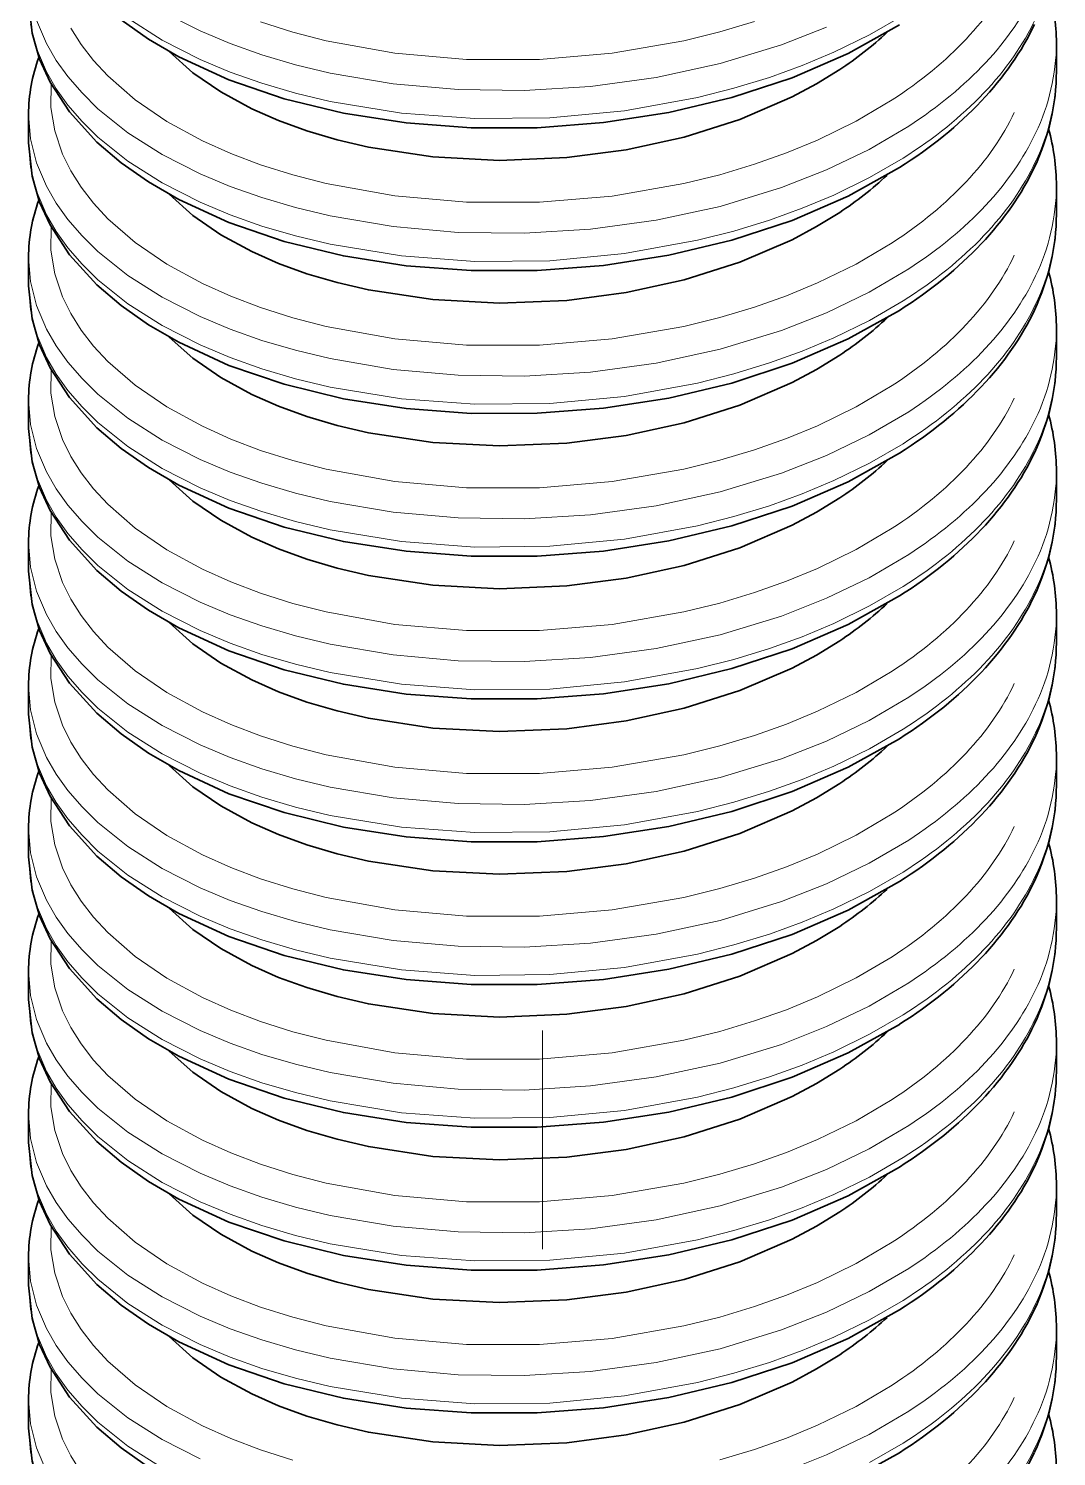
# Model space of a CAD drawing. Extents: x 0 to 420, y 0 to 297.
# Drawn here: x 257.529 to 259.879, y 160.602 to 163.868 of the extents above; entities that cross this region are included whole.
import ezdxf

# ---------------------------------------------------------------- set-up
doc = ezdxf.new("R2010")
doc.units = 0
doc.linetypes.add('DASHDOT', pattern=[18.5, 12, -3, 0.5, -3])

msp = doc.modelspace()

# ---------------------------------------------------------------- linework, layer by layer
at = {"color": 1, "linetype": 'DASHDOT', "lineweight": 13}
msp.add_line((258.7042, 269.0761), (258.7042, 121.995), dxfattribs=at)
at = {"color": 7, "lineweight": 35, "ltscale": 0.001623}
for p, q in [((259.8792, 163.7695), (259.8792, 163.8344)), ((259.8792, 163.4429), (259.8792, 163.5078)), ((259.8792, 163.1163), (259.8792, 163.1812)), ((259.8792, 162.7897), (259.8792, 162.8546)), ((259.8792, 162.4631), (259.8792, 162.528)), ((259.8792, 162.1365), (259.8792, 162.2014)), ((259.8792, 161.8099), (259.8792, 161.8748)), ((259.8792, 161.4833), (259.8792, 161.5482)), ((259.8792, 161.1567), (259.8792, 161.2216)), ((259.8792, 160.8301), (259.8792, 160.895))]:
    msp.add_line(p, q, dxfattribs=at)
at = {"color": 7, "lineweight": 35, "ltscale": 0.001622}
for p, q in [((257.5292, 163.6062), (257.5292, 163.6711)), ((257.5292, 163.2796), (257.5292, 163.3445)), ((257.5292, 162.953), (257.5292, 163.0179)), ((257.5292, 162.6264), (257.5292, 162.6913)), ((257.5292, 162.2998), (257.5292, 162.3647)), ((257.5292, 161.9732), (257.5292, 162.0381)), ((257.5292, 161.6466), (257.5292, 161.7115)), ((257.5292, 161.32), (257.5292, 161.3849)), ((257.5292, 160.9934), (257.5292, 161.0583)), ((257.5292, 160.6668), (257.5292, 160.7317))]:
    msp.add_line(p, q, dxfattribs=at)
at = {"color": 7, "lineweight": 35}
for points in [[(259.5202, 163.8763), (259.4034, 163.811), (259.275, 163.7554), (259.1374, 163.7101), (258.9928, 163.6757), (258.8435, 163.6526), (258.6921, 163.6409), (258.5409, 163.6408), (258.3925, 163.652), (258.2492, 163.6743), (258.1133, 163.7074), (257.9871, 163.7506), (257.8725, 163.8034), (257.8035, 163.8435), (257.7411, 163.8874), (257.6856, 163.9347), (257.6229, 164.0037), (257.5785, 164.0717), (257.5544, 164.1242), (257.5371, 164.1835), (257.5292, 164.2594)], [(259.5202, 163.5497), (259.4034, 163.4844), (259.275, 163.4288), (259.1374, 163.3835), (258.9928, 163.3491), (258.8435, 163.326), (258.6921, 163.3143), (258.5409, 163.3142), (258.3925, 163.3254), (258.2492, 163.3477), (258.1133, 163.3808), (257.9871, 163.424), (257.8725, 163.4768), (257.8035, 163.5169), (257.7411, 163.5608), (257.6856, 163.6081), (257.6229, 163.6771), (257.5785, 163.7451), (257.5544, 163.7976), (257.5371, 163.8569), (257.5292, 163.9328)], [(259.3837, 163.7739), (259.3308, 163.7413), (259.2749, 163.7113), (259.1555, 163.6598), (259.0281, 163.6194), (258.8955, 163.5904), (258.7598, 163.5727), (258.606, 163.5663), (258.4537, 163.5743), (258.3061, 163.5966), (258.2345, 163.6134), (258.1656, 163.6337), (258.1008, 163.6572), (258.0396, 163.6842), (257.9685, 163.7229), (257.9051, 163.7667), (257.8508, 163.8153)], [(259.5202, 163.2231), (259.4034, 163.1578), (259.275, 163.1022), (259.1374, 163.0569), (258.9928, 163.0225), (258.8435, 162.9994), (258.6921, 162.9877), (258.5409, 162.9876), (258.3925, 162.9988), (258.2492, 163.0211), (258.1133, 163.0542), (257.9871, 163.0974), (257.8725, 163.1502), (257.8035, 163.1903), (257.7411, 163.2342), (257.6856, 163.2815), (257.6229, 163.3505), (257.5785, 163.4185), (257.5544, 163.471), (257.5371, 163.5303), (257.5292, 163.6062)], [(259.3837, 163.4473), (259.3308, 163.4147), (259.2749, 163.3848), (259.1555, 163.3332), (259.0281, 163.2928), (258.8955, 163.2638), (258.7598, 163.2461), (258.606, 163.2397), (258.4537, 163.2477), (258.3061, 163.27), (258.2345, 163.2868), (258.1656, 163.3071), (258.1008, 163.3306), (258.0396, 163.3576), (257.9685, 163.3963), (257.9051, 163.4401), (257.8508, 163.4887)], [(259.5202, 162.8965), (259.4034, 162.8312), (259.275, 162.7756), (259.1374, 162.7303), (258.9928, 162.6959), (258.8435, 162.6728), (258.6921, 162.6611), (258.5409, 162.661), (258.3925, 162.6722), (258.2492, 162.6945), (258.1133, 162.7276), (257.9871, 162.7708), (257.8725, 162.8236), (257.8035, 162.8637), (257.7411, 162.9076), (257.6856, 162.9549), (257.6229, 163.0239), (257.5785, 163.0919), (257.5544, 163.1444), (257.5371, 163.2037), (257.5292, 163.2796)], [(259.3837, 163.1207), (259.3308, 163.0881), (259.2749, 163.0582), (259.1555, 163.0066), (259.0281, 162.9662), (258.8955, 162.9372), (258.7598, 162.9195), (258.606, 162.9131), (258.4537, 162.9211), (258.3061, 162.9434), (258.2345, 162.9602), (258.1656, 162.9805), (258.1008, 163.004), (258.0396, 163.031), (257.9685, 163.0697), (257.9051, 163.1135), (257.8508, 163.1621)], [(259.5202, 162.5699), (259.4034, 162.5046), (259.275, 162.449), (259.1374, 162.4037), (258.9928, 162.3693), (258.8435, 162.3462), (258.6921, 162.3345), (258.5409, 162.3344), (258.3925, 162.3456), (258.2492, 162.368), (258.1133, 162.401), (257.9871, 162.4442), (257.8725, 162.497), (257.8035, 162.5371), (257.7411, 162.581), (257.6856, 162.6283), (257.6229, 162.6973), (257.5785, 162.7653), (257.5544, 162.8178), (257.5371, 162.8771), (257.5292, 162.953)], [(259.3837, 162.7941), (259.3308, 162.7615), (259.2749, 162.7316), (259.1555, 162.68), (259.0281, 162.6396), (258.8955, 162.6106), (258.7598, 162.5929), (258.606, 162.5865), (258.4537, 162.5945), (258.3061, 162.6168), (258.2345, 162.6336), (258.1656, 162.6539), (258.1008, 162.6774), (258.0396, 162.7044), (257.9685, 162.7431), (257.9051, 162.7869), (257.8508, 162.8355)], [(259.5202, 162.2433), (259.4034, 162.178), (259.275, 162.1224), (259.1374, 162.0771), (258.9928, 162.0427), (258.8435, 162.0196), (258.6921, 162.0079), (258.5409, 162.0078), (258.3925, 162.019), (258.2492, 162.0414), (258.1133, 162.0744), (257.9871, 162.1176), (257.8725, 162.1704), (257.8035, 162.2105), (257.7411, 162.2544), (257.6856, 162.3017), (257.6229, 162.3707), (257.5785, 162.4387), (257.5544, 162.4912), (257.5371, 162.5505), (257.5292, 162.6264)], [(259.3837, 162.4675), (259.3308, 162.4349), (259.2749, 162.405), (259.1555, 162.3534), (259.0281, 162.313), (258.8955, 162.284), (258.7598, 162.2663), (258.606, 162.2599), (258.4537, 162.2679), (258.3061, 162.2902), (258.2345, 162.307), (258.1656, 162.3273), (258.1008, 162.3508), (258.0396, 162.3778), (257.9685, 162.4165), (257.9051, 162.4603), (257.8508, 162.5089)], [(259.5202, 161.9167), (259.4034, 161.8514), (259.275, 161.7958), (259.1374, 161.7505), (258.9928, 161.7161), (258.8435, 161.693), (258.6921, 161.6813), (258.5409, 161.6812), (258.3925, 161.6924), (258.2492, 161.7148), (258.1133, 161.7478), (257.9871, 161.791), (257.8725, 161.8438), (257.8035, 161.8839), (257.7411, 161.9278), (257.6856, 161.9751), (257.6229, 162.0441), (257.5785, 162.1121), (257.5544, 162.1646), (257.5371, 162.2239), (257.5292, 162.2998)], [(259.3837, 162.1409), (259.3308, 162.1083), (259.2749, 162.0784), (259.1555, 162.0268), (259.0281, 161.9864), (258.8955, 161.9574), (258.7598, 161.9397), (258.606, 161.9333), (258.4537, 161.9413), (258.3061, 161.9636), (258.2345, 161.9804), (258.1656, 162.0007), (258.1008, 162.0242), (258.0396, 162.0512), (257.9685, 162.0899), (257.9051, 162.1337), (257.8508, 162.1823)], [(259.5202, 161.5901), (259.4034, 161.5248), (259.275, 161.4692), (259.1374, 161.4239), (258.9928, 161.3895), (258.8435, 161.3664), (258.6921, 161.3547), (258.5409, 161.3546), (258.3925, 161.3658), (258.2492, 161.3882), (258.1133, 161.4212), (257.9871, 161.4644), (257.8725, 161.5172), (257.8035, 161.5573), (257.7411, 161.6012), (257.6856, 161.6485), (257.6229, 161.7175), (257.5785, 161.7855), (257.5544, 161.838), (257.5371, 161.8973), (257.5292, 161.9732)], [(259.3837, 161.8143), (259.3308, 161.7817), (259.2749, 161.7518), (259.1555, 161.7002), (259.0281, 161.6598), (258.8955, 161.6308), (258.7598, 161.6131), (258.606, 161.6068), (258.4537, 161.6147), (258.3061, 161.637), (258.2345, 161.6538), (258.1656, 161.6741), (258.1008, 161.6976), (258.0396, 161.7246), (257.9685, 161.7633), (257.9051, 161.8071), (257.8508, 161.8557)], [(259.5202, 161.2635), (259.4034, 161.1982), (259.275, 161.1426), (259.1374, 161.0973), (258.9928, 161.0629), (258.8435, 161.0398), (258.6921, 161.0281), (258.5409, 161.028), (258.3925, 161.0392), (258.2492, 161.0616), (258.1133, 161.0946), (257.9871, 161.1378), (257.8725, 161.1906), (257.8035, 161.2307), (257.7411, 161.2746), (257.6856, 161.3219), (257.6229, 161.3909), (257.5785, 161.4589), (257.5544, 161.5114), (257.5371, 161.5707), (257.5292, 161.6466)], [(259.3837, 161.4877), (259.3308, 161.4551), (259.2749, 161.4252), (259.1555, 161.3736), (259.0281, 161.3332), (258.8955, 161.3042), (258.7598, 161.2865), (258.606, 161.2802), (258.4537, 161.2881), (258.3061, 161.3104), (258.2345, 161.3272), (258.1656, 161.3475), (258.1008, 161.371), (258.0396, 161.398), (257.9685, 161.4367), (257.9051, 161.4805), (257.8508, 161.5291)], [(259.5202, 160.937), (259.4034, 160.8716), (259.275, 160.816), (259.1374, 160.7707), (258.9928, 160.7363), (258.8435, 160.7132), (258.6921, 160.7015), (258.5409, 160.7014), (258.3925, 160.7126), (258.2492, 160.735), (258.1133, 160.768), (257.9871, 160.8112), (257.8725, 160.864), (257.8035, 160.9041), (257.7411, 160.948), (257.6856, 160.9953), (257.6229, 161.0643), (257.5785, 161.1323), (257.5544, 161.1848), (257.5371, 161.2441), (257.5292, 161.32)], [(259.3837, 161.1611), (259.3308, 161.1285), (259.2749, 161.0986), (259.1555, 161.047), (259.0281, 161.0066), (258.8955, 160.9776), (258.7598, 160.9599), (258.606, 160.9536), (258.4537, 160.9615), (258.3061, 160.9838), (258.2345, 161.0006), (258.1656, 161.0209), (258.1008, 161.0444), (258.0396, 161.0714), (257.9685, 161.1101), (257.9051, 161.1539), (257.8508, 161.2025)], [(259.5202, 160.6104), (259.4034, 160.545), (259.275, 160.4894), (259.1374, 160.4441), (258.9928, 160.4097), (258.8435, 160.3866), (258.6921, 160.3749), (258.5409, 160.3748), (258.3925, 160.386), (258.2492, 160.4084), (258.1133, 160.4414), (257.9871, 160.4846), (257.8725, 160.5374), (257.8035, 160.5775), (257.7411, 160.6214), (257.6856, 160.6687), (257.6229, 160.7377), (257.5785, 160.8057), (257.5544, 160.8582), (257.5371, 160.9175), (257.5292, 160.9934)], [(259.3837, 160.8345), (259.3308, 160.8019), (259.2749, 160.772), (259.1555, 160.7204), (259.0281, 160.68), (258.8955, 160.651), (258.7598, 160.6333), (258.606, 160.627), (258.4537, 160.6349), (258.3061, 160.6572), (258.2345, 160.674), (258.1656, 160.6943), (258.1008, 160.7178), (258.0396, 160.7448), (257.9685, 160.7835), (257.9051, 160.8273), (257.8508, 160.8759)], [(259.5202, 160.2838), (259.4034, 160.2184), (259.275, 160.1628), (259.1374, 160.1175), (258.9928, 160.0831), (258.8435, 160.06), (258.6921, 160.0483), (258.5409, 160.0482), (258.3925, 160.0594), (258.2492, 160.0818), (258.1133, 160.1148), (257.9871, 160.1581), (257.8725, 160.2108), (257.8035, 160.2509), (257.7411, 160.2948), (257.6856, 160.3421), (257.6229, 160.4111), (257.5785, 160.4791), (257.5544, 160.5316), (257.5371, 160.5909), (257.5292, 160.6668)]]:
    msp.add_lwpolyline(points, dxfattribs=at)
at = {"color": 7, "lineweight": 13}
for points in [[(257.5476, 163.8873), (257.5703, 163.8336), (257.5926, 163.7951), (257.6192, 163.7578), (257.6514, 163.7204), (257.6879, 163.6845), (257.7565, 163.6295), (257.8347, 163.5798), (257.9212, 163.5356), (257.9901, 163.5067), (258.0624, 163.481), (258.1393, 163.4584), (258.2187, 163.4394), (258.3627, 163.4149), (258.5113, 163.4016), (258.6624, 163.3995), (258.8139, 163.4088), (258.9639, 163.4293), (259.1102, 163.461), (259.2507, 163.5039), (259.3538, 163.5445), (259.4511, 163.5914), (259.5415, 163.6446)], [(257.7565, 163.8913), (257.8347, 163.8415), (257.9212, 163.7973), (257.9901, 163.7684), (258.0624, 163.7427), (258.1393, 163.7201), (258.2187, 163.7011), (258.3815, 163.6743), (258.5499, 163.6617), (258.7208, 163.6634), (258.8914, 163.6796), (259.0586, 163.7101), (259.1418, 163.7312), (259.2229, 163.7561), (259.2981, 163.7832), (259.3706, 163.8136), (259.4521, 163.8536), (259.5286, 163.898)], [(257.8347, 163.9064), (257.9212, 163.8622), (257.9901, 163.8333), (258.0624, 163.8076), (258.1393, 163.785), (258.2187, 163.766), (258.3627, 163.7415), (258.5113, 163.7282), (258.6624, 163.7261), (258.8139, 163.7354), (258.9639, 163.7559), (259.1102, 163.7876), (259.2507, 163.8305), (259.3538, 163.8711)], [(257.5338, 163.8773), (257.5476, 163.8224), (257.5703, 163.7687), (257.5926, 163.7302), (257.6192, 163.6929), (257.6514, 163.6555), (257.6879, 163.6196), (257.7565, 163.5647), (257.8347, 163.5149), (257.9212, 163.4707), (257.9901, 163.4418), (258.0624, 163.4161), (258.1393, 163.3935), (258.2187, 163.3745), (258.3815, 163.3477), (258.5499, 163.3351), (258.7208, 163.3368), (258.8914, 163.353), (259.0586, 163.3835), (259.1418, 163.4046), (259.2229, 163.4295), (259.2981, 163.4566), (259.3706, 163.487), (259.4521, 163.527), (259.5286, 163.5714)], [(257.6257, 163.8689), (257.6493, 163.8314), (257.6777, 163.7947), (257.7105, 163.7594), (257.7731, 163.705), (257.8456, 163.6554), (257.9267, 163.6112), (257.9914, 163.5821), (258.0597, 163.5562), (258.1332, 163.5329), (258.2095, 163.5132), (258.367, 163.4848), (258.5306, 163.4704), (258.6972, 163.4704), (258.8639, 163.4847), (259.0275, 163.5132), (259.1094, 163.5334), (259.1893, 163.5574), (259.2625, 163.5833), (259.3332, 163.6125), (259.4216, 163.6558), (259.5039, 163.7045)], [(258.0597, 163.8828), (258.1332, 163.8595), (258.2095, 163.8398), (258.367, 163.8114), (258.5306, 163.797), (258.6972, 163.797), (258.8639, 163.8113), (259.0275, 163.8398), (259.1094, 163.86), (259.1893, 163.884)], [(257.5806, 163.7412), (257.5802, 163.6873), (257.589, 163.6336), (257.6067, 163.5808), (257.6257, 163.5423), (257.6493, 163.5048), (257.6777, 163.4681), (257.7105, 163.4328), (257.7731, 163.3784), (257.8456, 163.3288), (257.9267, 163.2846), (257.9914, 163.2555), (258.0597, 163.2296), (258.1332, 163.2063), (258.2095, 163.1866), (258.367, 163.1582), (258.5306, 163.1438), (258.6972, 163.1438), (258.8639, 163.1581), (259.0275, 163.1866), (259.1094, 163.2068), (259.1893, 163.2307), (259.2625, 163.2567), (259.3332, 163.2859), (259.4216, 163.3292), (259.5039, 163.3779)], [(257.5292, 163.6711), (257.5338, 163.6156), (257.5476, 163.5607), (257.5703, 163.507), (257.5926, 163.4685), (257.6192, 163.4312), (257.6514, 163.3938), (257.6879, 163.3579), (257.7565, 163.3029), (257.8347, 163.2532), (257.9212, 163.209), (257.9901, 163.1801), (258.0624, 163.1544), (258.1393, 163.1318), (258.2187, 163.1128), (258.3627, 163.0883), (258.5113, 163.075), (258.6624, 163.0729), (258.8139, 163.0822), (258.9639, 163.1027), (259.1102, 163.1344), (259.2507, 163.1773), (259.3538, 163.2179), (259.4511, 163.2648), (259.5415, 163.318)], [(257.5292, 163.6062), (257.5338, 163.5507), (257.5476, 163.4958), (257.5703, 163.442), (257.5926, 163.4036), (257.6192, 163.3663), (257.6514, 163.3289), (257.6879, 163.293), (257.7565, 163.2381), (257.8347, 163.1883), (257.9212, 163.1441), (257.9901, 163.1152), (258.0624, 163.0895), (258.1393, 163.0669), (258.2187, 163.0479), (258.3815, 163.0211), (258.5499, 163.0085), (258.7208, 163.0102), (258.8914, 163.0264), (259.0586, 163.0569), (259.1418, 163.078), (259.2229, 163.1029), (259.2981, 163.13), (259.3706, 163.1604), (259.4521, 163.2004), (259.5286, 163.2448)], [(257.5806, 163.4146), (257.5802, 163.3607), (257.589, 163.307), (257.6067, 163.2542), (257.6257, 163.2157), (257.6493, 163.1782), (257.6777, 163.1415), (257.7105, 163.1062), (257.7731, 163.0518), (257.8456, 163.0022), (257.9267, 162.958), (257.9914, 162.9289), (258.0597, 162.903), (258.1332, 162.8797), (258.2095, 162.86), (258.367, 162.8316), (258.5306, 162.8172), (258.6972, 162.8172), (258.8639, 162.8315), (259.0275, 162.86), (259.1094, 162.8802), (259.1893, 162.9041), (259.2625, 162.9301), (259.3332, 162.9594), (259.4216, 163.0026), (259.5039, 163.0513)], [(257.5292, 163.3445), (257.5338, 163.289), (257.5476, 163.2341), (257.5703, 163.1804), (257.5926, 163.1419), (257.6192, 163.1046), (257.6514, 163.0672), (257.6879, 163.0313), (257.7565, 162.9763), (257.8347, 162.9266), (257.9212, 162.8824), (257.9901, 162.8535), (258.0624, 162.8279), (258.1393, 162.8052), (258.2187, 162.7862), (258.3627, 162.7617), (258.5113, 162.7484), (258.6624, 162.7463), (258.8139, 162.7556), (258.9639, 162.7761), (259.1102, 162.8078), (259.2507, 162.8507), (259.3538, 162.8913), (259.4511, 162.9382), (259.5415, 162.9914)], [(257.5292, 163.2796), (257.5338, 163.2241), (257.5476, 163.1692), (257.5703, 163.1154), (257.5926, 163.077), (257.6192, 163.0397), (257.6514, 163.0023), (257.6879, 162.9664), (257.7565, 162.9115), (257.8347, 162.8617), (257.9212, 162.8175), (257.9901, 162.7886), (258.0624, 162.7629), (258.1393, 162.7403), (258.2187, 162.7213), (258.3815, 162.6945), (258.5499, 162.6819), (258.7208, 162.6836), (258.8914, 162.6998), (259.0586, 162.7303), (259.1418, 162.7514), (259.2229, 162.7763), (259.2981, 162.8034), (259.3706, 162.8338), (259.4521, 162.8738), (259.5286, 162.9182)], [(257.5806, 163.088), (257.5802, 163.0341), (257.589, 162.9804), (257.6067, 162.9276), (257.6257, 162.8891), (257.6493, 162.8516), (257.6777, 162.8149), (257.7105, 162.7796), (257.7731, 162.7252), (257.8456, 162.6756), (257.9267, 162.6314), (257.9914, 162.6023), (258.0597, 162.5764), (258.1332, 162.5531), (258.2095, 162.5334), (258.367, 162.505), (258.5306, 162.4906), (258.6972, 162.4906), (258.8639, 162.5049), (259.0275, 162.5334), (259.1094, 162.5536), (259.1893, 162.5776), (259.2625, 162.6035), (259.3332, 162.6328), (259.4216, 162.676), (259.5039, 162.7247)], [(257.5292, 163.0179), (257.5338, 162.9624), (257.5476, 162.9075), (257.5703, 162.8538), (257.5926, 162.8153), (257.6192, 162.778), (257.6514, 162.7406), (257.6879, 162.7047), (257.7565, 162.6497), (257.8347, 162.6), (257.9212, 162.5558), (257.9901, 162.5269), (258.0624, 162.5013), (258.1393, 162.4786), (258.2187, 162.4596), (258.3627, 162.4351), (258.5113, 162.4218), (258.6624, 162.4197), (258.8139, 162.429), (258.9639, 162.4495), (259.1102, 162.4812), (259.2507, 162.5241), (259.3538, 162.5647), (259.4511, 162.6116), (259.5415, 162.6648)], [(257.5292, 162.953), (257.5338, 162.8975), (257.5476, 162.8426), (257.5703, 162.7889), (257.5926, 162.7504), (257.6192, 162.7131), (257.6514, 162.6757), (257.6879, 162.6398), (257.7565, 162.5849), (257.8347, 162.5351), (257.9212, 162.4909), (257.9901, 162.462), (258.0624, 162.4363), (258.1393, 162.4137), (258.2187, 162.3947), (258.3815, 162.3679), (258.5499, 162.3553), (258.7208, 162.357), (258.8914, 162.3732), (259.0586, 162.4037), (259.1418, 162.4249), (259.2229, 162.4497), (259.2981, 162.4768), (259.3706, 162.5072), (259.4521, 162.5472), (259.5286, 162.5916)], [(257.5806, 162.7614), (257.5802, 162.7075), (257.589, 162.6538), (257.6067, 162.601), (257.6257, 162.5625), (257.6493, 162.525), (257.6777, 162.4883), (257.7105, 162.453), (257.7731, 162.3986), (257.8456, 162.349), (257.9267, 162.3048), (257.9914, 162.2757), (258.0597, 162.2498), (258.1332, 162.2265), (258.2095, 162.2068), (258.367, 162.1784), (258.5306, 162.164), (258.6972, 162.164), (258.8639, 162.1783), (259.0275, 162.2068), (259.1094, 162.2271), (259.1893, 162.251), (259.2625, 162.2769), (259.3332, 162.3062), (259.4216, 162.3494), (259.5039, 162.3981)], [(257.5292, 162.6913), (257.5338, 162.6358), (257.5476, 162.5809), (257.5703, 162.5272), (257.5926, 162.4887), (257.6192, 162.4514), (257.6514, 162.414), (257.6879, 162.3781), (257.7565, 162.3232), (257.8347, 162.2734), (257.9212, 162.2292), (257.9901, 162.2003), (258.0624, 162.1747), (258.1393, 162.152), (258.2187, 162.133), (258.3627, 162.1085), (258.5113, 162.0952), (258.6624, 162.0931), (258.8139, 162.1024), (258.9639, 162.1229), (259.1102, 162.1546), (259.2507, 162.1975), (259.3538, 162.2381), (259.4511, 162.285), (259.5415, 162.3382)], [(257.5292, 162.6264), (257.5338, 162.5709), (257.5476, 162.516), (257.5703, 162.4623), (257.5926, 162.4238), (257.6192, 162.3865), (257.6514, 162.3491), (257.6879, 162.3132), (257.7565, 162.2583), (257.8347, 162.2085), (257.9212, 162.1643), (257.9901, 162.1354), (258.0624, 162.1097), (258.1393, 162.0871), (258.2187, 162.0681), (258.3815, 162.0413), (258.5499, 162.0287), (258.7208, 162.0304), (258.8914, 162.0466), (259.0586, 162.0771), (259.1418, 162.0983), (259.2229, 162.1231), (259.2981, 162.1502), (259.3706, 162.1806), (259.4521, 162.2206), (259.5286, 162.265)], [(257.5806, 162.4348), (257.5802, 162.3809), (257.589, 162.3272), (257.6067, 162.2744), (257.6257, 162.2359), (257.6493, 162.1984), (257.6777, 162.1617), (257.7105, 162.1264), (257.7731, 162.072), (257.8456, 162.0224), (257.9267, 161.9782), (257.9914, 161.9491), (258.0597, 161.9232), (258.1332, 161.8999), (258.2095, 161.8802), (258.367, 161.8518), (258.5306, 161.8374), (258.6972, 161.8374), (258.8639, 161.8517), (259.0275, 161.8802), (259.1094, 161.9005), (259.1893, 161.9244), (259.2625, 161.9503), (259.3332, 161.9796), (259.4216, 162.0228), (259.5039, 162.0715)], [(257.5292, 162.3647), (257.5338, 162.3092), (257.5476, 162.2543), (257.5703, 162.2006), (257.5926, 162.1621), (257.6192, 162.1248), (257.6514, 162.0874), (257.6879, 162.0515), (257.7565, 161.9966), (257.8347, 161.9468), (257.9212, 161.9026), (257.9901, 161.8737), (258.0624, 161.8481), (258.1393, 161.8254), (258.2187, 161.8064), (258.3627, 161.7819), (258.5113, 161.7686), (258.6624, 161.7665), (258.8139, 161.7758), (258.9639, 161.7963), (259.1102, 161.828), (259.2507, 161.8709), (259.3538, 161.9115), (259.4511, 161.9585), (259.5415, 162.0116)], [(257.5292, 162.2998), (257.5338, 162.2443), (257.5476, 162.1894), (257.5703, 162.1357), (257.5926, 162.0972), (257.6192, 162.0599), (257.6514, 162.0225), (257.6879, 161.9866), (257.7565, 161.9317), (257.8347, 161.8819), (257.9212, 161.8377), (257.9901, 161.8088), (258.0624, 161.7831), (258.1393, 161.7605), (258.2187, 161.7415), (258.3815, 161.7147), (258.5499, 161.7021), (258.7208, 161.7038), (258.8914, 161.72), (259.0586, 161.7505), (259.1418, 161.7717), (259.2229, 161.7965), (259.2981, 161.8236), (259.3706, 161.854), (259.4521, 161.894), (259.5286, 161.9384)], [(257.5806, 162.1082), (257.5802, 162.0543), (257.589, 162.0006), (257.6067, 161.9478), (257.6257, 161.9093), (257.6493, 161.8718), (257.6777, 161.8351), (257.7105, 161.7999), (257.7731, 161.7454), (257.8456, 161.6958), (257.9267, 161.6516), (257.9914, 161.6225), (258.0597, 161.5966), (258.1332, 161.5733), (258.2095, 161.5536), (258.367, 161.5252), (258.5306, 161.5108), (258.6972, 161.5108), (258.8639, 161.5251), (259.0275, 161.5536), (259.1094, 161.5739), (259.1893, 161.5978), (259.2625, 161.6237), (259.3332, 161.653), (259.4216, 161.6962), (259.5039, 161.7449)], [(257.5292, 162.0381), (257.5338, 161.9826), (257.5476, 161.9277), (257.5703, 161.874), (257.5926, 161.8355), (257.6192, 161.7982), (257.6514, 161.7608), (257.6879, 161.7249), (257.7565, 161.67), (257.8347, 161.6202), (257.9212, 161.576), (257.9901, 161.5471), (258.0624, 161.5215), (258.1393, 161.4988), (258.2187, 161.4798), (258.3627, 161.4553), (258.5113, 161.442), (258.6624, 161.4399), (258.8139, 161.4492), (258.9639, 161.4697), (259.1102, 161.5014), (259.2507, 161.5443), (259.3538, 161.5849), (259.4511, 161.6319), (259.5415, 161.685)], [(257.5292, 161.9732), (257.5338, 161.9177), (257.5476, 161.8628), (257.5703, 161.8091), (257.5926, 161.7706), (257.6192, 161.7333), (257.6514, 161.6959), (257.6879, 161.66), (257.7565, 161.6051), (257.8347, 161.5553), (257.9212, 161.5111), (257.9901, 161.4822), (258.0624, 161.4565), (258.1393, 161.4339), (258.2187, 161.4149), (258.3815, 161.3881), (258.5499, 161.3755), (258.7208, 161.3772), (258.8914, 161.3934), (259.0586, 161.4239), (259.1418, 161.4451), (259.2229, 161.4699), (259.2981, 161.497), (259.3706, 161.5275), (259.4521, 161.5674), (259.5286, 161.6118)], [(257.5806, 161.7816), (257.5802, 161.7277), (257.589, 161.674), (257.6067, 161.6212), (257.6257, 161.5827), (257.6493, 161.5452), (257.6777, 161.5085), (257.7105, 161.4733), (257.7731, 161.4188), (257.8456, 161.3692), (257.9267, 161.325), (257.9914, 161.2959), (258.0597, 161.27), (258.1332, 161.2467), (258.2095, 161.227), (258.367, 161.1986), (258.5306, 161.1842), (258.6972, 161.1842), (258.8639, 161.1985), (259.0275, 161.2271), (259.1094, 161.2473), (259.1893, 161.2712), (259.2625, 161.2971), (259.3332, 161.3264), (259.4216, 161.3696), (259.5039, 161.4183)], [(257.5292, 161.7115), (257.5338, 161.656), (257.5476, 161.6011), (257.5703, 161.5474), (257.5926, 161.5089), (257.6192, 161.4716), (257.6514, 161.4342), (257.6879, 161.3983), (257.7565, 161.3434), (257.8347, 161.2936), (257.9212, 161.2494), (257.9901, 161.2205), (258.0624, 161.1949), (258.1393, 161.1722), (258.2187, 161.1532), (258.3627, 161.1287), (258.5113, 161.1154), (258.6624, 161.1133), (258.8139, 161.1226), (258.9639, 161.1431), (259.1102, 161.1748), (259.2507, 161.2177), (259.3538, 161.2583), (259.4511, 161.3053), (259.5415, 161.3584)], [(257.5292, 161.6466), (257.5338, 161.5911), (257.5476, 161.5362), (257.5703, 161.4825), (257.5926, 161.444), (257.6192, 161.4067), (257.6514, 161.3693), (257.6879, 161.3335), (257.7565, 161.2785), (257.8347, 161.2287), (257.9212, 161.1845), (257.9901, 161.1556), (258.0624, 161.1299), (258.1393, 161.1073), (258.2187, 161.0883), (258.3815, 161.0615), (258.5499, 161.0489), (258.7208, 161.0506), (258.8914, 161.0668), (259.0586, 161.0973), (259.1418, 161.1185), (259.2229, 161.1433), (259.2981, 161.1704), (259.3706, 161.2009), (259.4521, 161.2408), (259.5286, 161.2852)], [(257.5806, 161.455), (257.5802, 161.4011), (257.589, 161.3474), (257.6067, 161.2946), (257.6257, 161.2561), (257.6493, 161.2186), (257.6777, 161.1819), (257.7105, 161.1467), (257.7731, 161.0922), (257.8456, 161.0426), (257.9267, 160.9984), (257.9914, 160.9693), (258.0597, 160.9434), (258.1332, 160.9201), (258.2095, 160.9004), (258.367, 160.872), (258.5306, 160.8576), (258.6972, 160.8576), (258.8639, 160.8719), (259.0275, 160.9005), (259.1094, 160.9207), (259.1893, 160.9446), (259.2625, 160.9705), (259.3332, 160.9998), (259.4216, 161.043), (259.5039, 161.0917)], [(257.5292, 161.3849), (257.5338, 161.3294), (257.5476, 161.2745), (257.5703, 161.2208), (257.5926, 161.1823), (257.6192, 161.145), (257.6514, 161.1076), (257.6879, 161.0717), (257.7565, 161.0168), (257.8347, 160.967), (257.9212, 160.9228), (257.9901, 160.8939), (258.0624, 160.8683), (258.1393, 160.8456), (258.2187, 160.8266), (258.3627, 160.8021), (258.5113, 160.7888), (258.6624, 160.7867), (258.8139, 160.796), (258.9639, 160.8165), (259.1102, 160.8482), (259.2507, 160.8911), (259.3538, 160.9317), (259.4511, 160.9787), (259.5415, 161.0318)], [(257.5292, 161.32), (257.5338, 161.2645), (257.5476, 161.2096), (257.5703, 161.1559), (257.5926, 161.1174), (257.6192, 161.0801), (257.6514, 161.0427), (257.6879, 161.0069), (257.7565, 160.9519), (257.8347, 160.9021), (257.9212, 160.8579), (257.9901, 160.829), (258.0624, 160.8033), (258.1393, 160.7807), (258.2187, 160.7617), (258.3815, 160.7349), (258.5499, 160.7223), (258.7208, 160.724), (258.8914, 160.7402), (259.0586, 160.7707), (259.1418, 160.7919), (259.2229, 160.8167), (259.2981, 160.8438), (259.3706, 160.8743), (259.4521, 160.9142), (259.5286, 160.9586)], [(257.5806, 161.1284), (257.5802, 161.0745), (257.589, 161.0208), (257.6067, 160.968), (257.6257, 160.9295), (257.6493, 160.892), (257.6777, 160.8553), (257.7105, 160.8201), (257.7731, 160.7656), (257.8456, 160.716), (257.9267, 160.6718), (257.9914, 160.6427), (258.0597, 160.6168), (258.1332, 160.5935)], [(257.5292, 161.0583), (257.5338, 161.0028), (257.5476, 160.9479), (257.5703, 160.8942), (257.5926, 160.8557), (257.6192, 160.8184), (257.6514, 160.781), (257.6879, 160.7451), (257.7565, 160.6902), (257.8347, 160.6404), (257.9212, 160.5962)], [(257.5292, 160.9934), (257.5338, 160.9379), (257.5476, 160.883), (257.5703, 160.8293), (257.5926, 160.7908), (257.6192, 160.7535), (257.6514, 160.7161), (257.6879, 160.6803), (257.7565, 160.6253), (257.8347, 160.5755)], [(257.5806, 160.8018), (257.5802, 160.7479), (257.589, 160.6942), (257.6067, 160.6414), (257.6257, 160.6029), (257.6493, 160.5654)], [(259.1094, 160.5941), (259.1893, 160.618), (259.2625, 160.6439), (259.3332, 160.6732), (259.4216, 160.7164), (259.5039, 160.7651)], [(257.5292, 160.7317), (257.5338, 160.6762), (257.5476, 160.6213), (257.5703, 160.5676)], [(259.2507, 160.5645), (259.3538, 160.6051), (259.4511, 160.6521), (259.5415, 160.7052)], [(257.5292, 160.6668), (257.5338, 160.6113), (257.5476, 160.5564)], [(259.4521, 160.5876), (259.5286, 160.632)]]:
    msp.add_lwpolyline(points, dxfattribs=at)
at = {"color": 7, "lineweight": 35}
for centre, radius, start, end in [((259.382, 163.8337), 0.4972, 0.0834, 15.3425), ((258.9357, 164.4565), 0.8165, 303.2792, 312.9891), ((257.9092, 163.6699), 0.3801, 159.6754, 179.8264), ((259.382, 163.5071), 0.4972, 0.0834, 15.3425), ((258.9357, 164.1299), 0.8165, 303.2792, 312.9891), ((257.9092, 163.3433), 0.3801, 159.6754, 179.8264), ((259.382, 163.1805), 0.4972, 0.0834, 15.3425), ((258.9357, 163.8033), 0.8165, 303.2792, 312.9891), ((257.9092, 163.0167), 0.3801, 159.6754, 179.8264), ((259.382, 162.8539), 0.4972, 0.0834, 15.3425), ((258.9357, 163.4767), 0.8165, 303.2792, 312.9891), ((257.9092, 162.6901), 0.3801, 159.6754, 179.8264), ((259.382, 162.5273), 0.4972, 0.0834, 15.3425), ((258.9357, 163.1501), 0.8165, 303.2792, 312.989), ((257.9092, 162.3635), 0.3801, 159.6754, 179.8264), ((259.382, 162.2007), 0.4972, 0.0834, 15.3425), ((258.9357, 162.8235), 0.8165, 303.2792, 312.9891), ((257.9092, 162.0369), 0.3801, 159.6754, 179.8264), ((259.382, 161.8741), 0.4972, 0.0834, 15.3425), ((258.9357, 162.4969), 0.8165, 303.2792, 312.9891), ((257.9092, 161.7103), 0.3801, 159.6754, 179.8264), ((259.382, 161.5475), 0.4972, 0.0834, 15.3425), ((258.9357, 162.1703), 0.8165, 303.2792, 312.9891), ((257.9092, 161.3837), 0.3801, 159.6754, 179.8264), ((259.382, 161.2209), 0.4972, 0.0834, 15.3425), ((258.9357, 161.8437), 0.8165, 303.2792, 312.989), ((257.9092, 161.0571), 0.3801, 159.6754, 179.8264), ((259.382, 160.8943), 0.4972, 0.0834, 15.3425), ((258.9357, 161.5171), 0.8165, 303.2792, 312.989), ((257.9092, 160.7305), 0.3801, 159.6754, 179.8264), ((259.382, 160.5677), 0.4972, 0.0834, 15.3425)]:
    msp.add_arc(centre, radius, start, end, dxfattribs=at)
at = {"color": 7, "lineweight": 13}
for centre in [(259.3981, 163.8375), (259.3981, 163.7726), (259.3981, 163.5109), (259.3981, 163.446), (259.3981, 163.1843), (259.3981, 163.1194), (259.3981, 162.8577), (259.3981, 162.7928), (259.3981, 162.5311), (259.3981, 162.4662), (259.3981, 162.2045), (259.3981, 162.1396), (259.3981, 161.8779), (259.3981, 161.813), (259.3981, 161.5513), (259.3981, 161.4864), (259.3981, 161.2247), (259.3981, 161.1598), (259.3981, 160.8981), (259.3981, 160.8332)]:
    msp.add_arc(centre, 0.4812, 334.273, 359.6347, dxfattribs=at)
for centre, major_axis, ratio, start_param, end_param in [((258.6044, 164.1972), (1.2248, 0.0068), 0.596598, 5.533918, 6.004174), ((258.6048, 164.1562), (1.2743, 0.0069), 0.595872, 5.534892, 6.006125), ((258.6056, 164.0911), (1.2736, 0.0072), 0.595981, 5.519641, 6.005913), ((258.6044, 163.8706), (1.2248, 0.0068), 0.596598, 5.533919, 6.004174), ((258.6048, 163.8296), (1.2743, 0.0069), 0.595872, 5.534892, 6.006125), ((258.6056, 163.7645), (1.2736, 0.0072), 0.595981, 5.519639, 6.005912), ((258.6044, 163.544), (1.2248, 0.0068), 0.596599, 5.533917, 6.004172), ((258.6048, 163.503), (1.2743, 0.0069), 0.595873, 5.53489, 6.006124), ((258.6056, 163.4379), (1.2736, 0.0072), 0.595981, 5.519641, 6.005913), ((258.6044, 163.2174), (1.2248, 0.0068), 0.596598, 5.533919, 6.004174), ((258.6048, 163.1764), (1.2743, 0.0069), 0.595872, 5.534892, 6.006125), ((258.6055, 163.1113), (1.2737, 0.0072), 0.59598, 5.519656, 6.005921), ((258.6044, 162.8908), (1.2248, 0.0068), 0.596594, 5.533933, 6.004182), ((258.6048, 162.8498), (1.2744, 0.0069), 0.595868, 5.534906, 6.006133), ((258.6056, 162.7847), (1.2736, 0.0072), 0.595985, 5.519642, 6.005914), ((258.6044, 162.5642), (1.2248, 0.0068), 0.596598, 5.53392, 6.004174), ((258.6048, 162.5232), (1.2743, 0.0069), 0.595872, 5.534893, 6.006126), ((258.6056, 162.4581), (1.2736, 0.0072), 0.595984, 5.519643, 6.005914), ((258.6044, 162.2376), (1.2248, 0.0068), 0.596597, 5.533921, 6.004175), ((258.6048, 162.1966), (1.2743, 0.0069), 0.595872, 5.534893, 6.006126), ((258.6056, 162.1315), (1.2736, 0.0072), 0.595981, 5.51964, 6.005912), ((258.6044, 161.911), (1.2248, 0.0068), 0.596599, 5.533917, 6.004173), ((258.6048, 161.87), (1.2743, 0.0069), 0.595873, 5.534891, 6.006124), ((258.6055, 161.8049), (1.2737, 0.0072), 0.59598, 5.519656, 6.005922), ((258.6044, 161.5844), (1.2248, 0.0068), 0.596594, 5.53393, 6.00418), ((258.6048, 161.5434), (1.2744, 0.0069), 0.595869, 5.534902, 6.006131), ((258.6055, 161.4783), (1.2737, 0.0072), 0.595977, 5.519656, 6.005922), ((258.6044, 161.2578), (1.2248, 0.0068), 0.596593, 5.533935, 6.004184), ((258.6048, 161.2168), (1.2744, 0.0069), 0.595867, 5.534908, 6.006135), ((258.6055, 161.1517), (1.2736, 0.0072), 0.595978, 5.519649, 6.005918), ((258.6044, 160.9312), (1.2248, 0.0068), 0.596596, 5.533927, 6.004179), ((258.6048, 160.8902), (1.2744, 0.0069), 0.59587, 5.5349, 6.00613), ((258.6055, 160.8251), (1.2736, 0.0072), 0.595978, 5.519651, 6.005918)]:
    msp.add_ellipse(centre, major_axis=major_axis, ratio=ratio, start_param=start_param, end_param=end_param, dxfattribs=at)
at = {"color": 7, "lineweight": 35}
for centre, major_axis, ratio, start_param, end_param in [((258.5435, 164.1207), (1.3356, -0.0377), 0.607158, 5.549575, 6.024925), ((258.6701, 163.7717), (1.2091, -0.0036), 0.635019, 5.99583, 6.285122), ((258.5436, 163.7941), (1.3355, -0.0377), 0.60716, 5.54957, 6.024922), ((258.6701, 163.4451), (1.2091, -0.0036), 0.63502, 5.995829, 6.285122), ((258.5436, 163.4675), (1.3356, -0.0377), 0.607158, 5.549574, 6.024925), ((258.6701, 163.1185), (1.2091, -0.0036), 0.635021, 5.995829, 6.285122), ((258.5435, 163.1409), (1.3356, -0.0377), 0.607155, 5.549584, 6.02493), ((258.6701, 162.7919), (1.2091, -0.0036), 0.63502, 5.995829, 6.285122), ((258.5435, 162.8143), (1.3356, -0.0377), 0.607158, 5.549576, 6.024925), ((258.6701, 162.4653), (1.2091, -0.0036), 0.635021, 5.995828, 6.285122), ((258.5435, 162.4877), (1.3356, -0.0377), 0.607157, 5.549578, 6.024927), ((258.6701, 162.1387), (1.2091, -0.0036), 0.635019, 5.995829, 6.285122), ((258.5436, 162.1611), (1.3355, -0.0377), 0.607159, 5.549571, 6.024923), ((258.6701, 161.8121), (1.2091, -0.0036), 0.635023, 5.995827, 6.285122), ((258.5435, 161.8345), (1.3356, -0.0377), 0.607153, 5.549592, 6.024935), ((258.6701, 161.4855), (1.2091, -0.0036), 0.635022, 5.995828, 6.285122), ((258.5435, 161.5079), (1.3356, -0.0377), 0.607153, 5.549589, 6.024933), ((258.6701, 161.1589), (1.2091, -0.0036), 0.635019, 5.99583, 6.285123), ((258.5435, 161.1813), (1.3356, -0.0377), 0.607157, 5.549576, 6.024926), ((258.6701, 160.8323), (1.2091, -0.0036), 0.635022, 5.995828, 6.285122), ((258.5435, 160.8547), (1.3356, -0.0377), 0.607155, 5.549586, 6.024931)]:
    msp.add_ellipse(centre, major_axis=major_axis, ratio=ratio, start_param=start_param, end_param=end_param, dxfattribs=at)

doc.saveas('drawing.dxf')
